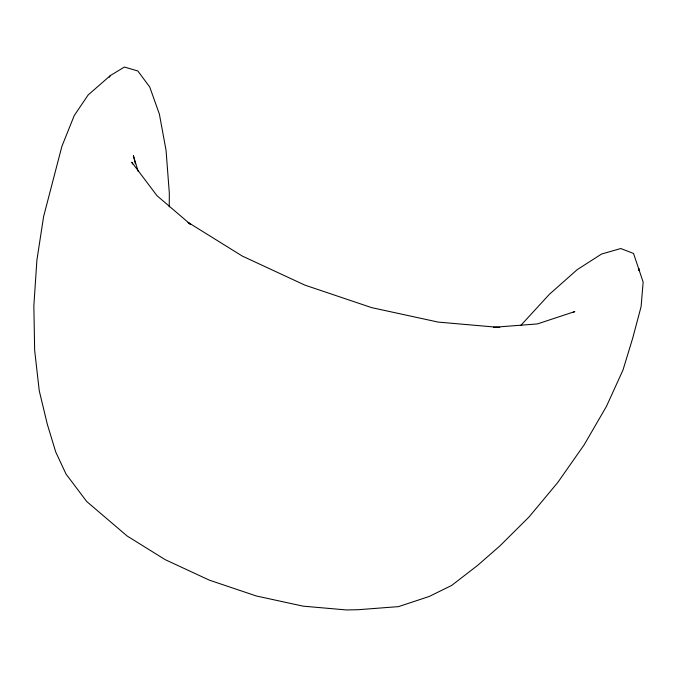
<?xml version="1.0" encoding="UTF-8"?>
<svg xmlns="http://www.w3.org/2000/svg" width="677" height="677" viewBox="0 0 677 677"><rect width="100%" height="100%" fill="white"/><g stroke="black" fill="none" stroke-linecap="round" stroke-linejoin="round"><path stroke-width="1.02" d="M169.233 206.9L169.335 193.377L166.06 150.37L159.374 114.091L149.735 87.003L137.795 70.958L124.382 67.048L110.393 75.536L88.137 94.983L74.25 115.547L61.895 146.359L43.59 216.623L36.896 260.205L33.85 305.809L34.654 350.331L39.249 390.739L47.322 424.284L55.734 451.991L66.05 474.086L86.707 501.505L127.081 535.972L165.188 559.651L209.269 580.121L256.321 595.98L303.144 606.16L346.531 609.952L358.167 609.715L398.525 606.617L429.159 596.488L451.635 585.453L477.547 565.456L499.821 546L529.025 516.983L557.814 482.43L584.226 444.704L606.457 406.361L622.992 370.023L632.707 338.161L641.094 306.63L643.15 282.081L633.537 253.452L620.733 248.527L601.498 254.07L577.151 269.691L549.343 294.351L520.664 325.586M638.843 270.614L639.037 268.515M109.259 77.229L110.393 75.536M572.928 312.495L574.798 311.572L537.411 323.928L493.423 327.313M497.883 327.516L499.821 327.482L438.18 322.091L371.673 307.637L304.836 285.102L242.214 256.033L188.088 222.394L190.313 224.282M190.652 224.502L156.979 195.687L131.77 162.226L132.633 164.071M138.184 171.45L133.377 155.608L135.332 163.741"/></g></svg>
